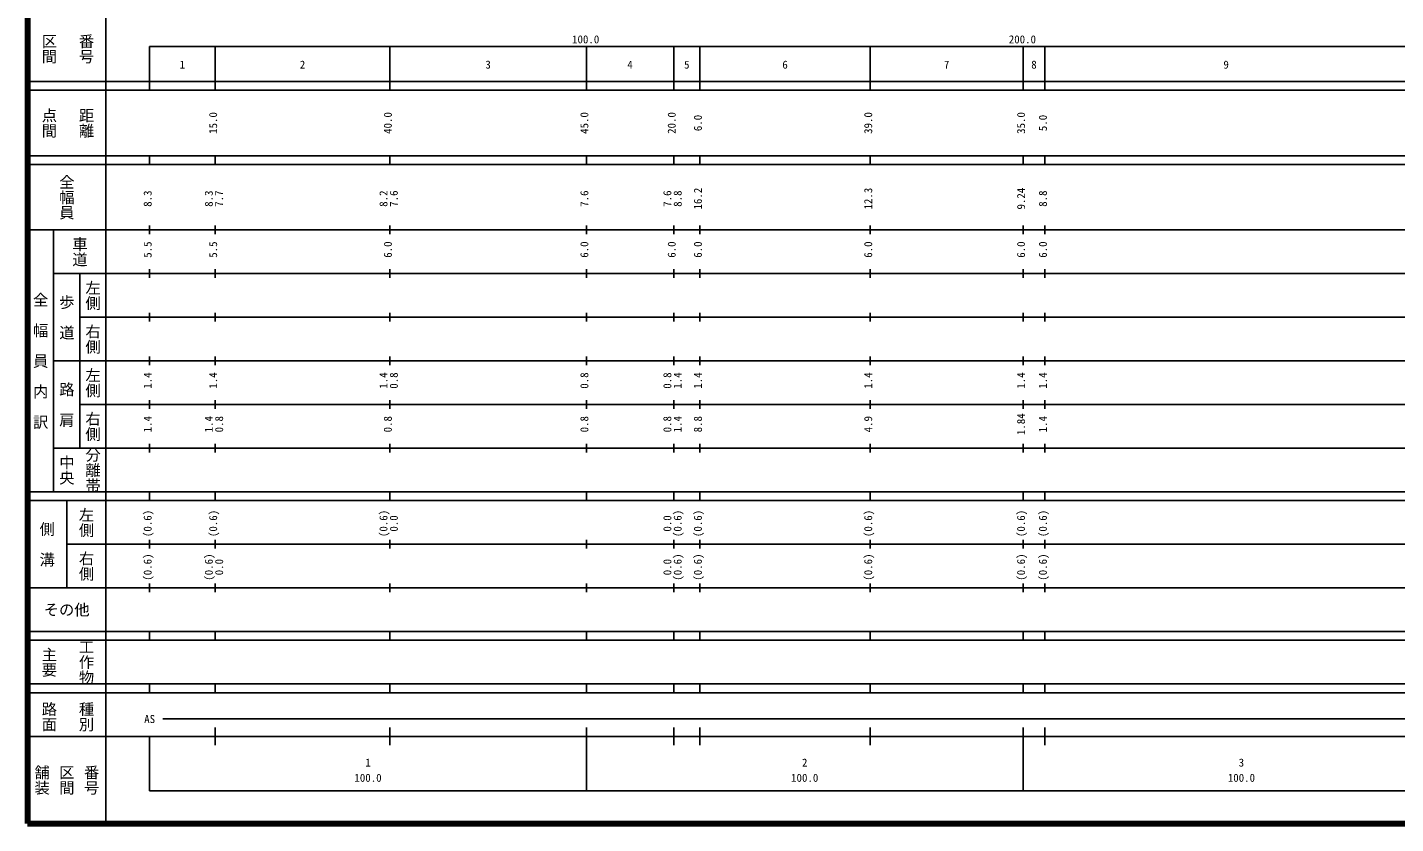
# Model space of a CAD drawing. Units: millimetres on the paper, enlarged 1000 times. Extents: x 40000 to 680000, y 20000 to 380000.
# Drawn here: x 40000 to 353311, y 20000 to 202409 of the extents above; entities that cross this region are included whole.
import ezdxf
from ezdxf.enums import TextEntityAlignment as Align

# ---------------------------------------------------------------- set-up
doc = ezdxf.new("R2010")
doc.units = ezdxf.units.MM
doc.header["$LTSCALE"] = 1000
doc.layers.add('M-TTL', color=2, linetype='Continuous', lineweight=140)
doc.layers.add('M-TTL-BAND', color=7, linetype='Continuous', lineweight=25)
doc.styles.add('@ＭＳ ゴシック', font='')
doc.styles.add('ＭＳ ゴシック', font='')
doc.styles.get('@ＭＳ ゴシック').set_extended_font_data('@MS Gothic')
doc.styles.get('ＭＳ ゴシック').set_extended_font_data('MS Gothic')

msp = doc.modelspace()

# ---------------------------------------------------------------- linework, layer by layer
at = {"layer": 'M-TTL'}
for p, q in [((40000, 380000), (40000, 20000)), ((40000, 20000), (680000, 20000))]:
    msp.add_line(p, q, dxfattribs=at)
at = {"layer": 'M-TTL-BAND'}
for p, q in [((58000, 370000), (58000, 20000)), ((68000, 198000), (579000, 198000)), ((68000, 198000), (68000, 188000)), ((83000, 188000), (83000, 198000)), ((123000, 188000), (123000, 198000)), ((168000, 188000), (168000, 198000)), ((188000, 188000), (188000, 198000)), ((194000, 188000), (194000, 198000)), ((233000, 188000), (233000, 198000)), ((268000, 188000), (268000, 198000)), ((273000, 188000), (273000, 198000)), ((40000, 190000), (579000, 190000)), ((40000, 188000), (579000, 188000)), ((40000, 173000), (579000, 173000)), ((68000, 171000), (68000, 173000)), ((83000, 171000), (83000, 173000)), ((123000, 171000), (123000, 173000)), ((168000, 171000), (168000, 173000)), ((188000, 171000), (188000, 173000)), ((194000, 171000), (194000, 173000)), ((233000, 171000), (233000, 173000)), ((268000, 171000), (268000, 173000)), ((273000, 171000), (273000, 173000)), ((40000, 171000), (579000, 171000)), ((68000, 155000), (68000, 157000)), ((83000, 155000), (83000, 157000)), ((123000, 155000), (123000, 157000)), ((168000, 155000), (168000, 157000)), ((188000, 155000), (188000, 157000)), ((194000, 155000), (194000, 157000)), ((233000, 155000), (233000, 157000)), ((268000, 155000), (268000, 157000)), ((273000, 155000), (273000, 157000)), ((40000, 156000), (579000, 156000)), ((46000, 96000), (46000, 156000)), ((46000, 146000), (579000, 146000)), ((52000, 146000), (52000, 106000)), ((68000, 145000), (68000, 147000)), ((83000, 145000), (83000, 147000)), ((123000, 145000), (123000, 147000)), ((168000, 145000), (168000, 147000)), ((188000, 145000), (188000, 147000)), ((194000, 145000), (194000, 147000)), ((233000, 145000), (233000, 147000)), ((268000, 145000), (268000, 147000)), ((273000, 145000), (273000, 147000)), ((52000, 136000), (579000, 136000)), ((68000, 135000), (68000, 137000)), ((83000, 135000), (83000, 137000)), ((123000, 135000), (123000, 137000)), ((168000, 135000), (168000, 137000)), ((188000, 135000), (188000, 137000)), ((194000, 135000), (194000, 137000)), ((233000, 135000), (233000, 137000)), ((268000, 135000), (268000, 137000)), ((273000, 135000), (273000, 137000)), ((46000, 126000), (579000, 126000)), ((68000, 125000), (68000, 127000)), ((83000, 125000), (83000, 127000)), ((123000, 125000), (123000, 127000)), ((168000, 125000), (168000, 127000)), ((188000, 125000), (188000, 127000)), ((194000, 125000), (194000, 127000)), ((233000, 125000), (233000, 127000)), ((268000, 125000), (268000, 127000)), ((273000, 125000), (273000, 127000)), ((52000, 116000), (579000, 116000)), ((68000, 115000), (68000, 117000)), ((83000, 115000), (83000, 117000)), ((123000, 115000), (123000, 117000)), ((168000, 115000), (168000, 117000)), ((188000, 115000), (188000, 117000)), ((194000, 115000), (194000, 117000)), ((233000, 115000), (233000, 117000)), ((268000, 115000), (268000, 117000)), ((273000, 115000), (273000, 117000)), ((68000, 105000), (68000, 107000)), ((83000, 105000), (83000, 107000)), ((123000, 105000), (123000, 107000)), ((168000, 105000), (168000, 107000)), ((188000, 105000), (188000, 107000)), ((194000, 105000), (194000, 107000)), ((233000, 105000), (233000, 107000)), ((268000, 105000), (268000, 107000)), ((273000, 105000), (273000, 107000)), ((46000, 106000), (579000, 106000)), ((40000, 96000), (579000, 96000)), ((40000, 94000), (579000, 94000)), ((49000, 94000), (49000, 74000)), ((68000, 94000), (68000, 96000)), ((83000, 94000), (83000, 96000)), ((123000, 94000), (123000, 96000)), ((168000, 94000), (168000, 96000)), ((188000, 94000), (188000, 96000)), ((194000, 94000), (194000, 96000)), ((233000, 94000), (233000, 96000)), ((268000, 94000), (268000, 96000)), ((273000, 94000), (273000, 96000)), ((68000, 83000), (68000, 85000)), ((83000, 83000), (83000, 85000)), ((123000, 83000), (123000, 85000)), ((168000, 83000), (168000, 85000)), ((188000, 83000), (188000, 85000)), ((194000, 83000), (194000, 85000)), ((233000, 83000), (233000, 85000)), ((268000, 83000), (268000, 85000)), ((273000, 83000), (273000, 85000)), ((49000, 84000), (579000, 84000)), ((40000, 74000), (579000, 74000)), ((68000, 73000), (68000, 75000)), ((83000, 73000), (83000, 75000)), ((123000, 73000), (123000, 75000)), ((168000, 73000), (168000, 75000)), ((188000, 73000), (188000, 75000)), ((194000, 73000), (194000, 75000)), ((233000, 73000), (233000, 75000)), ((268000, 73000), (268000, 75000)), ((273000, 73000), (273000, 75000)), ((40000, 64000), (579000, 64000)), ((68000, 62000), (68000, 64000)), ((83000, 62000), (83000, 64000)), ((123000, 62000), (123000, 64000)), ((168000, 62000), (168000, 64000)), ((188000, 62000), (188000, 64000)), ((194000, 62000), (194000, 64000)), ((233000, 62000), (233000, 64000)), ((268000, 62000), (268000, 64000)), ((273000, 62000), (273000, 64000)), ((40000, 62000), (579000, 62000)), ((40000, 52000), (579000, 52000)), ((68000, 50000), (68000, 52000)), ((83000, 50000), (83000, 52000)), ((123000, 50000), (123000, 52000)), ((168000, 50000), (168000, 52000)), ((188000, 50000), (188000, 52000)), ((194000, 50000), (194000, 52000)), ((233000, 50000), (233000, 52000)), ((268000, 50000), (268000, 52000)), ((273000, 50000), (273000, 52000)), ((40000, 50000), (579000, 50000)), ((71000, 44000), (565000, 44000)), ((83000, 38000), (83000, 42000)), ((123000, 38000), (123000, 42000)), ((168000, 27500), (168000, 42000)), ((188000, 38000), (188000, 42000)), ((194000, 38000), (194000, 42000)), ((233000, 38000), (233000, 42000)), ((268000, 27500), (268000, 42000)), ((273000, 38000), (273000, 42000)), ((40000, 40000), (579000, 40000)), ((68000, 40000), (68000, 27500)), ((68000, 27500), (579000, 27500))]:
    msp.add_line(p, q, dxfattribs=at)

# ---------------------------------------------------------------- texts
at = {"layer": 'M-TTL-BAND', "style": '@ＭＳ ゴシック'}
for s, p in [('区間', (45000, 197500)), ('番号', (53500, 197500)), ('点間', (45000, 180500)), ('距離', (53500, 180500)), ('全幅員', (49000, 163500)), ('車道', (52000, 151000)), ('左側', (55000, 141000)), ('全\u3000幅\u3000員\u3000内\u3000訳', (43000, 126000)), ('歩\u3000道', (49000, 136000)), ('右側', (55000, 131000)), ('左側', (55000, 121000)), ('路\u3000肩', (49000, 116000)), ('右側', (55000, 111000)), ('中央', (49000, 101000)), ('分離帯', (55000, 101000)), ('左側', (53500, 89000)), ('側\u3000溝', (44500, 84000)), ('右側', (53500, 79000)), ('主要', (45000, 57000)), ('工作物', (53500, 57000)), ('路面', (45000, 44500)), ('種別', (53500, 44500)), ('舗装', (43333, 30000)), ('区間', (49000, 30000)), ('番号', (54667, 30000))]:
    msp.add_text(s, height=2566, rotation=270, dxfattribs=at).set_placement(p, align=Align.MIDDLE_CENTER)
at = {"layer": 'M-TTL-BAND', "style": 'ＭＳ ゴシック'}
for s, p in [('100.0', (167844, 198195)), ('200.0', (267844, 198195)), ('1', (75500, 192405)), ('2', (103000, 192405)), ('3', (145500, 192405)), ('4', (178000, 192405)), ('5', (191000, 192405)), ('6', (213500, 192405)), ('7', (250500, 192405)), ('8', (270500, 192405)), ('9', (314500, 192405)), ('AS', (68000, 42500)), ('1', (118000, 32523)), ('2', (218000, 32523)), ('3', (318000, 32523)), ('100.0', (118000, 29033)), ('100.0', (218000, 29033)), ('100.0', (318000, 29033))]:
    msp.add_text(s, height=1833, dxfattribs=at).set_placement(p, align=Align.BOTTOM_CENTER)
for s, p in [('15.0', (84000, 180500)), ('40.0', (124000, 180500)), ('45.0', (169000, 180500)), ('20.0', (189000, 180500)), ('6.0', (195000, 180500)), ('39.0', (234000, 180500)), ('35.0', (269000, 180500)), ('5.0', (274000, 180500)), ('8.3', (69000, 163174)), ('8.3', (83000, 163174)), ('7.7', (85370, 163174)), ('8.2', (123000, 163174)), ('7.6', (125370, 163174)), ('7.6', (169000, 163174)), ('7.6', (188000, 163174)), ('8.8', (190370, 163174)), ('16.2', (195000, 163174)), ('12.3', (234000, 163174)), ('9.24', (269000, 163174)), ('8.8', (274000, 163174)), ('5.5', (69000, 151500)), ('5.5', (84000, 151500)), ('6.0', (124000, 151500)), ('6.0', (169000, 151500)), ('6.0', (189000, 151500)), ('6.0', (195000, 151500)), ('6.0', (234000, 151500)), ('6.0', (269000, 151500)), ('6.0', (274000, 151500)), ('1.4', (69000, 121500)), ('1.4', (84000, 121500)), ('1.4', (123000, 121500)), ('0.8', (125370, 121500)), ('0.8', (169000, 121500)), ('0.8', (188000, 121500)), ('1.4', (190370, 121500)), ('1.4', (195000, 121500)), ('1.4', (234000, 121500)), ('1.4', (269000, 121500)), ('1.4', (274000, 121500)), ('1.4', (69000, 111500)), ('1.4', (83000, 111500)), ('0.8', (85370, 111500)), ('0.8', (124000, 111500)), ('0.8', (169000, 111500)), ('0.8', (188000, 111500)), ('1.4', (190370, 111500)), ('8.8', (195000, 111500)), ('4.9', (234000, 111500)), ('1.84', (269000, 111500)), ('1.4', (274000, 111500)), ('(0.6)', (69000, 88764)), ('(0.6)', (84000, 88764)), ('(0.6)', (123000, 88764)), ('(0.6)', (190370, 88764)), ('(0.6)', (195000, 88764)), ('(0.6)', (234000, 88764)), ('(0.6)', (269000, 88764)), ('(0.6)', (274000, 88764)), ('0.0', (125370, 88764)), ('0.0', (188000, 88764)), ('(0.6)', (69000, 78764)), ('(0.6)', (83000, 78764)), ('(0.6)', (190370, 78764)), ('(0.6)', (195000, 78764)), ('(0.6)', (234000, 78764)), ('(0.6)', (269000, 78764)), ('(0.6)', (274000, 78764)), ('0.0', (85370, 78764)), ('0.0', (188000, 78764))]:
    msp.add_text(s, height=1833, rotation=90, dxfattribs=at).set_placement(p, align=Align.BOTTOM_CENTER)
msp.add_text('その他', height=2566, dxfattribs=at).set_placement((49000, 69000), align=Align.MIDDLE_CENTER)

doc.saveas('drawing.dxf')
